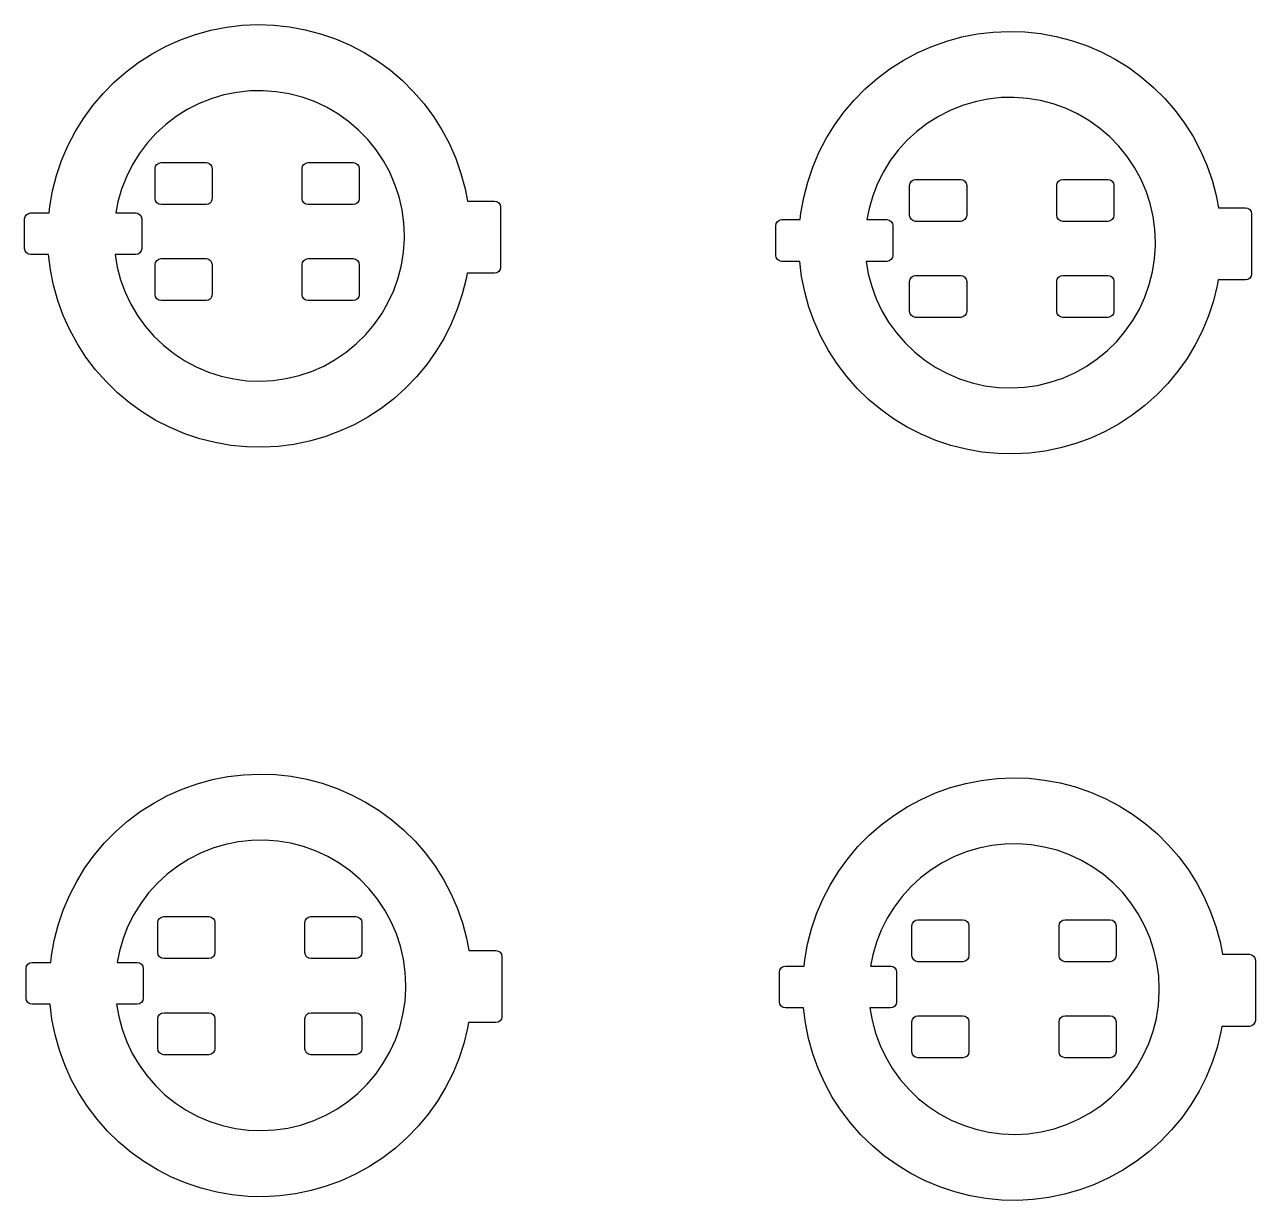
# Model space of a CAD drawing. Extents: x 10 to 584, y -410 to -10.
# Drawn here: x 326.54 to 367.54, y -215.23 to -176.06 of the extents above; entities that cross this region are included whole.
import ezdxf

# ---------------------------------------------------------------- set-up
doc = ezdxf.new("R2010")
doc.units = 0
doc.layers.add('BLACK', color=7, linetype='CONTINUOUS')

msp = doc.modelspace()

# ---------------------------------------------------------------- linework, layer by layer
at = {"layer": 'BLACK', "linetype": 'CONTINUOUS'}
for p, q in [((332.238, -176.386), (332.747, -176.246)), ((332.747, -176.246), (333.265, -176.145)), ((333.265, -176.145), (333.79, -176.083)), ((333.79, -176.083), (334.318, -176.06)), ((334.318, -176.06), (334.846, -176.077)), ((334.846, -176.077), (335.371, -176.134)), ((335.371, -176.134), (335.89, -176.229)), ((335.89, -176.229), (336.401, -176.364)), ((331.258, -176.778), (331.74, -176.563)), ((331.74, -176.563), (332.238, -176.386)), ((336.401, -176.364), (336.9, -176.536)), ((336.9, -176.536), (337.385, -176.746)), ((356.759, -176.787), (357.257, -176.61)), ((357.257, -176.61), (357.766, -176.47)), ((357.766, -176.47), (358.284, -176.369)), ((358.284, -176.369), (358.809, -176.307)), ((358.809, -176.307), (359.337, -176.284)), ((359.337, -176.284), (359.865, -176.301)), ((359.865, -176.301), (360.39, -176.358)), ((360.39, -176.358), (360.909, -176.453)), ((360.909, -176.453), (361.42, -176.588)), ((361.42, -176.588), (361.919, -176.76)), ((330.347, -177.312), (330.792, -177.028)), ((330.792, -177.028), (331.258, -176.778)), ((337.385, -176.746), (337.853, -176.991)), ((337.853, -176.991), (338.301, -177.27)), ((355.811, -177.252), (356.277, -177.002)), ((356.277, -177.002), (356.759, -176.787)), ((361.919, -176.76), (362.404, -176.97)), ((362.404, -176.97), (362.872, -177.215)), ((329.924, -177.629), (330.347, -177.312)), ((338.301, -177.27), (338.727, -177.583)), ((355.366, -177.536), (355.811, -177.252)), ((362.872, -177.215), (363.32, -177.494)), ((363.32, -177.494), (363.746, -177.807)), ((329.527, -177.976), (329.924, -177.629)), ((338.727, -177.583), (339.129, -177.926)), ((354.546, -178.2), (354.943, -177.853)), ((354.943, -177.853), (355.366, -177.536)), ((363.746, -177.807), (364.148, -178.15)), ((329.156, -178.353), (329.527, -177.976)), ((333.614, -178.317), (333.184, -178.404)), ((334.051, -178.269), (333.614, -178.317)), ((334.49, -178.262), (334.051, -178.269)), ((334.928, -178.294), (334.49, -178.262)), ((335.361, -178.366), (334.928, -178.294)), ((339.129, -177.926), (339.503, -178.299)), ((339.503, -178.299), (339.849, -178.698)), ((354.175, -178.577), (354.546, -178.2)), ((364.148, -178.15), (364.522, -178.523)), ((328.815, -178.756), (329.156, -178.353)), ((332.355, -178.692), (331.964, -178.892)), ((332.763, -178.529), (332.355, -178.692)), ((333.184, -178.404), (332.763, -178.529)), ((335.786, -178.476), (335.361, -178.366)), ((336.199, -178.625), (335.786, -178.476)), ((336.597, -178.811), (336.199, -178.625)), ((339.849, -178.698), (340.163, -179.122)), ((353.834, -178.98), (354.175, -178.577)), ((358.203, -178.628), (357.782, -178.753)), ((358.633, -178.541), (358.203, -178.628)), ((359.07, -178.493), (358.633, -178.541)), ((359.509, -178.486), (359.07, -178.493)), ((359.947, -178.518), (359.509, -178.486)), ((360.38, -178.59), (359.947, -178.518)), ((360.805, -178.7), (360.38, -178.59)), ((361.218, -178.849), (360.805, -178.7)), ((364.522, -178.523), (364.868, -178.922)), ((328.505, -179.183), (328.815, -178.756)), ((331.592, -179.125), (331.244, -179.392)), ((331.964, -178.892), (331.592, -179.125)), ((336.976, -179.032), (336.597, -178.811)), ((337.334, -179.286), (336.976, -179.032)), ((340.163, -179.122), (340.445, -179.569)), ((353.524, -179.407), (353.834, -178.98)), ((356.983, -179.116), (356.611, -179.349)), ((357.374, -178.916), (356.983, -179.116)), ((357.782, -178.753), (357.374, -178.916)), ((361.616, -179.035), (361.218, -178.849)), ((361.995, -179.256), (361.616, -179.035)), ((364.868, -178.922), (365.182, -179.346)), ((328.228, -179.633), (328.505, -179.183)), ((331.244, -179.392), (330.92, -179.689)), ((337.668, -179.572), (337.334, -179.286)), ((353.247, -179.857), (353.524, -179.407)), ((356.611, -179.349), (356.263, -179.616)), ((362.353, -179.51), (361.995, -179.256)), ((362.687, -179.796), (362.353, -179.51)), ((365.182, -179.346), (365.464, -179.793)), ((327.985, -180.102), (328.228, -179.633)), ((330.92, -179.689), (330.626, -180.015)), ((337.974, -179.886), (337.668, -179.572)), ((338.25, -180.228), (337.974, -179.886)), ((340.445, -179.569), (340.693, -180.036)), ((353.004, -180.326), (353.247, -179.857)), ((355.939, -179.913), (355.645, -180.239)), ((356.263, -179.616), (355.939, -179.913)), ((362.993, -180.11), (362.687, -179.796)), ((365.464, -179.793), (365.712, -180.26)), ((327.778, -180.588), (327.985, -180.102)), ((330.361, -180.365), (330.13, -180.739)), ((330.626, -180.015), (330.361, -180.365)), ((338.494, -180.593), (338.25, -180.228)), ((340.693, -180.036), (340.904, -180.52)), ((352.797, -180.812), (353.004, -180.326)), ((355.645, -180.239), (355.38, -180.589)), ((363.269, -180.452), (362.993, -180.11)), ((365.712, -180.26), (365.923, -180.744)), ((327.608, -181.088), (327.778, -180.588)), ((330.13, -180.739), (329.933, -181.131)), ((330.889, -180.856), (330.905, -180.78)), ((330.905, -180.78), (330.948, -180.715)), ((330.948, -180.715), (331.013, -180.671)), ((331.013, -180.671), (331.089, -180.656)), ((331.089, -180.656), (332.589, -180.656)), ((332.589, -180.656), (332.666, -180.671)), ((332.666, -180.671), (332.731, -180.715)), ((332.731, -180.715), (332.774, -180.78)), ((332.774, -180.78), (332.789, -180.856)), ((335.789, -180.856), (335.805, -180.78)), ((335.805, -180.78), (335.848, -180.715)), ((335.848, -180.715), (335.913, -180.671)), ((335.913, -180.671), (335.989, -180.656)), ((335.989, -180.656), (337.489, -180.656)), ((337.489, -180.656), (337.566, -180.671)), ((337.566, -180.671), (337.631, -180.715)), ((337.631, -180.715), (337.674, -180.78)), ((337.674, -180.78), (337.689, -180.856)), ((338.704, -180.978), (338.494, -180.593)), ((340.904, -180.52), (341.079, -181.018)), ((355.38, -180.589), (355.149, -180.963)), ((363.513, -180.817), (363.269, -180.452)), ((365.923, -180.744), (366.098, -181.242)), ((327.476, -181.6), (327.608, -181.088)), ((329.933, -181.131), (329.773, -181.54)), ((330.889, -181.856), (330.889, -180.856)), ((332.789, -180.856), (332.789, -181.856)), ((335.789, -181.856), (335.789, -180.856)), ((337.689, -180.856), (337.689, -181.856)), ((338.879, -181.381), (338.704, -180.978)), ((341.079, -181.018), (341.217, -181.528)), ((352.627, -181.312), (352.797, -180.812)), ((355.149, -180.963), (354.952, -181.355)), ((363.723, -181.202), (363.513, -180.817)), ((363.898, -181.605), (363.723, -181.202)), ((327.383, -182.12), (327.476, -181.6)), ((329.773, -181.54), (329.651, -181.962)), ((339.016, -181.798), (338.879, -181.381)), ((341.217, -181.528), (341.295, -181.94)), ((352.495, -181.824), (352.627, -181.312)), ((354.952, -181.355), (354.792, -181.764)), ((356.024, -181.415), (356.039, -181.338)), ((356.024, -182.415), (356.024, -181.415)), ((356.039, -181.338), (356.082, -181.273)), ((356.082, -181.273), (356.147, -181.23)), ((356.147, -181.23), (356.224, -181.215)), ((356.224, -181.215), (357.724, -181.215)), ((357.724, -181.215), (357.8, -181.23)), ((357.8, -181.23), (357.865, -181.273)), ((357.865, -181.273), (357.909, -181.338)), ((357.909, -181.338), (357.924, -181.415)), ((357.924, -181.415), (357.924, -182.415)), ((360.924, -181.415), (360.939, -181.338)), ((360.924, -182.415), (360.924, -181.415)), ((360.939, -181.338), (360.982, -181.273)), ((360.982, -181.273), (361.047, -181.23)), ((361.047, -181.23), (361.124, -181.215)), ((361.124, -181.215), (362.624, -181.215)), ((362.624, -181.215), (362.7, -181.23)), ((362.7, -181.23), (362.765, -181.273)), ((362.765, -181.273), (362.809, -181.338)), ((362.809, -181.338), (362.824, -181.415)), ((362.824, -181.415), (362.824, -182.415)), ((364.035, -182.022), (363.898, -181.605)), ((366.098, -181.242), (366.236, -181.752)), ((329.651, -181.962), (329.578, -182.334)), ((330.905, -181.933), (330.889, -181.856)), ((330.948, -181.998), (330.905, -181.933)), ((331.013, -182.041), (330.948, -181.998)), ((332.731, -181.998), (332.666, -182.041)), ((332.774, -181.933), (332.731, -181.998)), ((332.789, -181.856), (332.774, -181.933)), ((335.805, -181.933), (335.789, -181.856)), ((335.848, -181.998), (335.805, -181.933)), ((335.913, -182.041), (335.848, -181.998)), ((337.631, -181.998), (337.566, -182.041)), ((337.674, -181.933), (337.631, -181.998)), ((337.689, -181.856), (337.674, -181.933)), ((339.115, -182.226), (339.016, -181.798)), ((341.295, -181.94), (342.194, -181.94)), ((342.194, -181.94), (342.271, -181.955)), ((342.271, -181.955), (342.336, -181.998)), ((342.336, -181.998), (342.379, -182.063)), ((352.402, -182.344), (352.495, -181.824)), ((354.792, -181.764), (354.67, -182.186)), ((364.134, -182.45), (364.035, -182.022)), ((366.236, -181.752), (366.314, -182.164)), ((326.559, -182.458), (326.603, -182.393)), ((326.603, -182.393), (326.668, -182.35)), ((326.668, -182.35), (326.744, -182.334)), ((326.744, -182.334), (327.361, -182.334)), ((327.361, -182.334), (327.383, -182.12)), ((329.578, -182.334), (330.244, -182.334)), ((330.244, -182.334), (330.321, -182.35)), ((330.321, -182.35), (330.386, -182.393)), ((330.386, -182.393), (330.429, -182.458)), ((331.089, -182.056), (331.013, -182.041)), ((332.589, -182.056), (331.089, -182.056)), ((332.666, -182.041), (332.589, -182.056)), ((335.989, -182.056), (335.913, -182.041)), ((337.489, -182.056), (335.989, -182.056)), ((337.566, -182.041), (337.489, -182.056)), ((339.174, -182.661), (339.115, -182.226)), ((342.379, -182.063), (342.394, -182.14)), ((342.394, -182.14), (342.394, -184.14)), ((352.38, -182.558), (352.402, -182.344)), ((354.67, -182.186), (354.597, -182.558)), ((356.039, -182.491), (356.024, -182.415)), ((357.924, -182.415), (357.909, -182.491)), ((360.939, -182.491), (360.924, -182.415)), ((362.824, -182.415), (362.809, -182.491)), ((366.314, -182.164), (367.213, -182.164)), ((367.213, -182.164), (367.29, -182.179)), ((367.29, -182.179), (367.355, -182.222)), ((367.355, -182.222), (367.398, -182.287)), ((367.398, -182.287), (367.413, -182.364)), ((367.413, -182.364), (367.413, -184.364)), ((326.544, -182.534), (326.559, -182.458)), ((326.544, -183.524), (326.544, -182.534)), ((330.429, -182.458), (330.444, -182.534)), ((330.444, -182.534), (330.444, -183.524)), ((339.194, -183.1), (339.174, -182.661)), ((351.563, -182.758), (351.578, -182.682)), ((351.563, -183.748), (351.563, -182.758)), ((351.578, -182.682), (351.622, -182.617)), ((351.622, -182.617), (351.687, -182.574)), ((351.687, -182.574), (351.763, -182.558)), ((351.763, -182.558), (352.38, -182.558)), ((354.597, -182.558), (355.263, -182.558)), ((355.263, -182.558), (355.34, -182.574)), ((355.34, -182.574), (355.405, -182.617)), ((355.405, -182.617), (355.448, -182.682)), ((355.448, -182.682), (355.463, -182.758)), ((355.463, -182.758), (355.463, -183.748)), ((356.082, -182.556), (356.039, -182.491)), ((356.147, -182.6), (356.082, -182.556)), ((356.224, -182.615), (356.147, -182.6)), ((357.724, -182.615), (356.224, -182.615)), ((357.8, -182.6), (357.724, -182.615)), ((357.865, -182.556), (357.8, -182.6)), ((357.909, -182.491), (357.865, -182.556)), ((360.982, -182.556), (360.939, -182.491)), ((361.047, -182.6), (360.982, -182.556)), ((361.124, -182.615), (361.047, -182.6)), ((362.624, -182.615), (361.124, -182.615)), ((362.7, -182.6), (362.624, -182.615)), ((362.765, -182.556), (362.7, -182.6)), ((362.809, -182.491), (362.765, -182.556)), ((364.193, -182.885), (364.134, -182.45)), ((339.164, -183.639), (339.193, -183.201)), ((339.193, -183.201), (339.194, -183.1)), ((364.213, -183.324), (364.193, -182.885)), ((326.559, -183.6), (326.544, -183.524)), ((326.603, -183.665), (326.559, -183.6)), ((330.429, -183.6), (330.386, -183.665)), ((330.444, -183.524), (330.429, -183.6)), ((339.095, -184.073), (339.164, -183.639)), ((364.183, -183.863), (364.212, -183.425)), ((364.212, -183.425), (364.213, -183.324)), ((326.668, -183.709), (326.603, -183.665)), ((326.744, -183.724), (326.668, -183.709)), ((327.343, -183.724), (326.744, -183.724)), ((327.405, -184.225), (327.343, -183.724)), ((330.244, -183.724), (329.556, -183.724)), ((329.556, -183.724), (329.628, -184.139)), ((330.321, -183.709), (330.244, -183.724)), ((330.386, -183.665), (330.321, -183.709)), ((330.889, -184.056), (330.905, -183.98)), ((330.889, -185.056), (330.889, -184.056)), ((330.905, -183.98), (330.948, -183.915)), ((330.948, -183.915), (331.013, -183.871)), ((331.013, -183.871), (331.089, -183.856)), ((331.089, -183.856), (332.589, -183.856)), ((332.589, -183.856), (332.666, -183.871)), ((332.666, -183.871), (332.731, -183.915)), ((332.731, -183.915), (332.774, -183.98)), ((332.774, -183.98), (332.789, -184.056)), ((332.789, -184.056), (332.789, -185.056)), ((335.789, -184.056), (335.805, -183.98)), ((335.789, -185.056), (335.789, -184.056)), ((335.805, -183.98), (335.848, -183.915)), ((335.848, -183.915), (335.913, -183.871)), ((335.913, -183.871), (335.989, -183.856)), ((335.989, -183.856), (337.489, -183.856)), ((337.489, -183.856), (337.566, -183.871)), ((337.566, -183.871), (337.631, -183.915)), ((337.631, -183.915), (337.674, -183.98)), ((337.674, -183.98), (337.689, -184.056)), ((337.689, -184.056), (337.689, -185.056)), ((351.578, -183.824), (351.563, -183.748)), ((351.622, -183.889), (351.578, -183.824)), ((351.687, -183.933), (351.622, -183.889)), ((351.763, -183.948), (351.687, -183.933)), ((352.362, -183.948), (351.763, -183.948)), ((352.424, -184.449), (352.362, -183.948)), ((355.263, -183.948), (354.575, -183.948)), ((354.575, -183.948), (354.647, -184.363)), ((355.34, -183.933), (355.263, -183.948)), ((355.405, -183.889), (355.34, -183.933)), ((355.448, -183.824), (355.405, -183.889)), ((355.463, -183.748), (355.448, -183.824)), ((364.114, -184.297), (364.183, -183.863)), ((327.509, -184.743), (327.405, -184.225)), ((329.628, -184.139), (329.741, -184.563)), ((338.988, -184.498), (339.095, -184.073)), ((341.28, -184.34), (341.248, -184.527)), ((342.194, -184.34), (341.28, -184.34)), ((342.271, -184.324), (342.194, -184.34)), ((342.336, -184.281), (342.271, -184.324)), ((342.379, -184.216), (342.336, -184.281)), ((342.394, -184.14), (342.379, -184.216)), ((352.528, -184.967), (352.424, -184.449)), ((354.647, -184.363), (354.76, -184.787)), ((356.039, -184.538), (356.082, -184.473)), ((356.082, -184.473), (356.147, -184.43)), ((356.147, -184.43), (356.224, -184.415)), ((356.224, -184.415), (357.724, -184.415)), ((357.724, -184.415), (357.8, -184.43)), ((357.8, -184.43), (357.865, -184.473)), ((357.865, -184.473), (357.909, -184.538)), ((360.939, -184.538), (360.982, -184.473)), ((360.982, -184.473), (361.047, -184.43)), ((361.047, -184.43), (361.124, -184.415)), ((361.124, -184.415), (362.624, -184.415)), ((362.624, -184.415), (362.7, -184.43)), ((362.7, -184.43), (362.765, -184.473)), ((362.765, -184.473), (362.809, -184.538)), ((364.007, -184.722), (364.114, -184.297)), ((367.398, -184.44), (367.355, -184.505)), ((367.413, -184.364), (367.398, -184.44)), ((327.652, -185.252), (327.509, -184.743)), ((329.741, -184.563), (329.893, -184.975)), ((338.842, -184.913), (338.988, -184.498)), ((341.248, -184.527), (341.122, -185.04)), ((354.76, -184.787), (354.912, -185.199)), ((356.024, -184.615), (356.039, -184.538)), ((356.024, -185.615), (356.024, -184.615)), ((357.909, -184.538), (357.924, -184.615)), ((357.924, -184.615), (357.924, -185.615)), ((360.924, -184.615), (360.939, -184.538)), ((360.924, -185.615), (360.924, -184.615)), ((362.809, -184.538), (362.824, -184.615)), ((362.824, -184.615), (362.824, -185.615)), ((363.861, -185.137), (364.007, -184.722)), ((366.267, -184.751), (366.141, -185.264)), ((366.299, -184.564), (366.267, -184.751)), ((367.213, -184.564), (366.299, -184.564)), ((367.29, -184.548), (367.213, -184.564)), ((367.355, -184.505), (367.29, -184.548)), ((327.832, -185.748), (327.652, -185.252)), ((329.893, -184.975), (330.081, -185.372)), ((330.905, -185.133), (330.889, -185.056)), ((330.948, -185.198), (330.905, -185.133)), ((331.013, -185.241), (330.948, -185.198)), ((331.089, -185.256), (331.013, -185.241)), ((332.589, -185.256), (331.089, -185.256)), ((332.666, -185.241), (332.589, -185.256)), ((332.731, -185.198), (332.666, -185.241)), ((332.774, -185.133), (332.731, -185.198)), ((332.789, -185.056), (332.774, -185.133)), ((335.805, -185.133), (335.789, -185.056)), ((335.848, -185.198), (335.805, -185.133)), ((335.913, -185.241), (335.848, -185.198)), ((335.989, -185.256), (335.913, -185.241)), ((337.489, -185.256), (335.989, -185.256)), ((337.566, -185.241), (337.489, -185.256)), ((337.631, -185.198), (337.566, -185.241)), ((337.674, -185.133), (337.631, -185.198)), ((337.689, -185.056), (337.674, -185.133)), ((338.659, -185.312), (338.842, -184.913)), ((341.122, -185.04), (340.957, -185.542)), ((352.671, -185.476), (352.528, -184.967)), ((354.912, -185.199), (355.1, -185.596)), ((363.678, -185.536), (363.861, -185.137)), ((366.141, -185.264), (365.976, -185.766)), ((330.081, -185.372), (330.305, -185.75)), ((338.189, -186.053), (338.441, -185.693)), ((338.441, -185.693), (338.659, -185.312)), ((340.957, -185.542), (340.755, -186.03)), ((352.851, -185.972), (352.671, -185.476)), ((355.1, -185.596), (355.324, -185.974)), ((356.039, -185.691), (356.024, -185.615)), ((356.082, -185.756), (356.039, -185.691)), ((357.909, -185.691), (357.865, -185.756)), ((357.924, -185.615), (357.909, -185.691)), ((360.939, -185.691), (360.924, -185.615)), ((360.982, -185.756), (360.939, -185.691)), ((362.809, -185.691), (362.765, -185.756)), ((362.824, -185.615), (362.809, -185.691)), ((363.46, -185.917), (363.678, -185.536)), ((328.049, -186.23), (327.832, -185.748)), ((330.305, -185.75), (330.562, -186.106)), ((330.562, -186.106), (330.85, -186.437)), ((337.906, -186.388), (338.189, -186.053)), ((340.755, -186.03), (340.518, -186.502)), ((353.068, -186.454), (352.851, -185.972)), ((355.324, -185.974), (355.581, -186.33)), ((356.147, -185.8), (356.082, -185.756)), ((356.224, -185.815), (356.147, -185.8)), ((357.724, -185.815), (356.224, -185.815)), ((357.8, -185.8), (357.724, -185.815)), ((357.865, -185.756), (357.8, -185.8)), ((361.047, -185.8), (360.982, -185.756)), ((361.124, -185.815), (361.047, -185.8)), ((362.624, -185.815), (361.124, -185.815)), ((362.7, -185.8), (362.624, -185.815)), ((362.765, -185.756), (362.7, -185.8)), ((363.208, -186.277), (363.46, -185.917)), ((365.976, -185.766), (365.774, -186.254)), ((328.301, -186.694), (328.049, -186.23)), ((330.85, -186.437), (331.167, -186.741)), ((337.593, -186.696), (337.906, -186.388)), ((340.518, -186.502), (340.245, -186.954)), ((353.32, -186.918), (353.068, -186.454)), ((355.581, -186.33), (355.869, -186.661)), ((362.925, -186.612), (363.208, -186.277)), ((365.774, -186.254), (365.537, -186.726)), ((328.588, -187.137), (328.301, -186.694)), ((331.167, -186.741), (331.51, -187.015)), ((337.254, -186.975), (337.593, -186.696)), ((353.607, -187.361), (353.32, -186.918)), ((355.869, -186.661), (356.186, -186.965)), ((362.273, -187.199), (362.612, -186.92)), ((362.612, -186.92), (362.925, -186.612)), ((365.537, -186.726), (365.264, -187.178)), ((328.907, -187.558), (328.588, -187.137)), ((331.51, -187.015), (331.876, -187.257)), ((331.876, -187.257), (332.263, -187.464)), ((336.506, -187.435), (336.89, -187.222)), ((336.89, -187.222), (337.254, -186.975)), ((340.245, -186.954), (339.94, -187.385)), ((356.186, -186.965), (356.529, -187.239)), ((356.529, -187.239), (356.895, -187.481)), ((361.909, -187.446), (362.273, -187.199)), ((365.264, -187.178), (364.959, -187.609)), ((329.257, -187.954), (328.907, -187.558)), ((332.263, -187.464), (332.668, -187.636)), ((332.668, -187.636), (333.086, -187.77)), ((335.261, -187.854), (335.689, -187.752)), ((335.689, -187.752), (336.105, -187.612)), ((336.105, -187.612), (336.506, -187.435)), ((339.94, -187.385), (339.602, -187.792)), ((353.926, -187.782), (353.607, -187.361)), ((356.895, -187.481), (357.282, -187.688)), ((357.282, -187.688), (357.687, -187.86)), ((361.124, -187.836), (361.525, -187.659)), ((361.525, -187.659), (361.909, -187.446)), ((364.959, -187.609), (364.621, -188.016)), ((329.635, -188.323), (329.257, -187.954)), ((333.086, -187.77), (333.514, -187.866)), ((333.514, -187.866), (333.95, -187.922)), ((333.95, -187.922), (334.388, -187.939)), ((334.388, -187.939), (334.827, -187.916)), ((334.827, -187.916), (335.261, -187.854)), ((339.602, -187.792), (339.236, -188.172)), ((354.276, -188.178), (353.926, -187.782)), ((357.687, -187.86), (358.105, -187.994)), ((358.105, -187.994), (358.533, -188.09)), ((358.533, -188.09), (358.969, -188.146)), ((358.969, -188.146), (359.407, -188.163)), ((359.407, -188.163), (359.846, -188.14)), ((359.846, -188.14), (360.28, -188.078)), ((360.28, -188.078), (360.708, -187.976)), ((360.708, -187.976), (361.124, -187.836)), ((364.621, -188.016), (364.255, -188.396)), ((330.04, -188.662), (329.635, -188.323)), ((338.842, -188.524), (338.422, -188.845)), ((339.236, -188.172), (338.842, -188.524)), ((354.654, -188.547), (354.276, -188.178)), ((355.059, -188.886), (354.654, -188.547)), ((364.255, -188.396), (363.861, -188.748)), ((330.469, -188.97), (330.04, -188.662)), ((330.92, -189.245), (330.469, -188.97)), ((338.422, -188.845), (337.98, -189.134)), ((355.488, -189.194), (355.059, -188.886)), ((363.861, -188.748), (363.441, -189.069)), ((331.391, -189.485), (330.92, -189.245)), ((337.518, -189.389), (337.037, -189.608)), ((337.98, -189.134), (337.518, -189.389)), ((355.939, -189.469), (355.488, -189.194)), ((362.999, -189.358), (362.537, -189.613)), ((363.441, -189.069), (362.999, -189.358)), ((331.878, -189.689), (331.391, -189.485)), ((332.379, -189.856), (331.878, -189.689)), ((336.542, -189.791), (336.034, -189.936)), ((337.037, -189.608), (336.542, -189.791)), ((356.41, -189.709), (355.939, -189.469)), ((356.897, -189.913), (356.41, -189.709)), ((362.537, -189.613), (362.056, -189.832)), ((332.891, -189.985), (332.379, -189.856)), ((333.411, -190.076), (332.891, -189.985)), ((333.937, -190.127), (333.411, -190.076)), ((334.465, -190.138), (333.937, -190.127)), ((334.993, -190.11), (334.465, -190.138)), ((335.516, -190.043), (334.993, -190.11)), ((336.034, -189.936), (335.516, -190.043)), ((357.398, -190.08), (356.897, -189.913)), ((357.91, -190.209), (357.398, -190.08)), ((358.43, -190.3), (357.91, -190.209)), ((361.053, -190.16), (360.535, -190.267)), ((361.561, -190.015), (361.053, -190.16)), ((362.056, -189.832), (361.561, -190.015)), ((358.956, -190.351), (358.43, -190.3)), ((359.484, -190.362), (358.956, -190.351)), ((360.012, -190.334), (359.484, -190.362)), ((360.535, -190.267), (360.012, -190.334)), ((332.288, -201.354), (332.798, -201.214)), ((332.798, -201.214), (333.316, -201.113)), ((333.316, -201.113), (333.841, -201.051)), ((333.841, -201.051), (334.368, -201.028)), ((334.368, -201.028), (334.896, -201.045)), ((334.896, -201.045), (335.422, -201.102)), ((335.422, -201.102), (335.941, -201.198)), ((335.941, -201.198), (336.452, -201.332)), ((357.893, -201.338), (358.411, -201.237)), ((358.411, -201.237), (358.936, -201.175)), ((358.936, -201.175), (359.464, -201.152)), ((359.464, -201.152), (359.992, -201.169)), ((359.992, -201.169), (360.517, -201.226)), ((360.517, -201.226), (361.036, -201.321)), ((331.308, -201.746), (331.791, -201.532)), ((331.791, -201.532), (332.288, -201.354)), ((336.452, -201.332), (336.951, -201.505)), ((336.951, -201.505), (337.436, -201.714)), ((356.404, -201.87), (356.886, -201.655)), ((356.886, -201.655), (357.384, -201.478)), ((357.384, -201.478), (357.893, -201.338)), ((361.036, -201.321), (361.547, -201.456)), ((361.547, -201.456), (362.046, -201.628)), ((362.046, -201.628), (362.531, -201.838)), ((330.398, -202.28), (330.843, -201.996)), ((330.843, -201.996), (331.308, -201.746)), ((337.436, -201.714), (337.904, -201.959)), ((337.904, -201.959), (338.352, -202.239)), ((355.938, -202.12), (356.404, -201.87)), ((362.531, -201.838), (362.999, -202.083)), ((362.999, -202.083), (363.447, -202.362)), ((329.975, -202.597), (330.398, -202.28)), ((338.352, -202.239), (338.778, -202.551)), ((355.07, -202.721), (355.493, -202.404)), ((355.493, -202.404), (355.938, -202.12)), ((363.447, -202.362), (363.873, -202.675)), ((329.577, -202.945), (329.975, -202.597)), ((338.778, -202.551), (339.179, -202.894)), ((339.179, -202.894), (339.554, -203.267)), ((354.673, -203.068), (355.07, -202.721)), ((363.873, -202.675), (364.275, -203.018)), ((328.866, -203.724), (329.207, -203.321)), ((329.207, -203.321), (329.577, -202.945)), ((333.665, -203.285), (333.235, -203.372)), ((334.101, -203.238), (333.665, -203.285)), ((334.54, -203.23), (334.101, -203.238)), ((334.978, -203.262), (334.54, -203.23)), ((335.412, -203.334), (334.978, -203.262)), ((335.836, -203.445), (335.412, -203.334)), ((339.554, -203.267), (339.899, -203.666)), ((354.302, -203.445), (354.673, -203.068)), ((364.275, -203.018), (364.649, -203.391)), ((328.555, -204.152), (328.866, -203.724)), ((332.406, -203.66), (332.015, -203.86)), ((332.814, -203.497), (332.406, -203.66)), ((333.235, -203.372), (332.814, -203.497)), ((336.25, -203.593), (335.836, -203.445)), ((336.648, -203.779), (336.25, -203.593)), ((339.899, -203.666), (340.214, -204.091)), ((353.961, -203.848), (354.302, -203.445)), ((357.909, -203.621), (357.501, -203.784)), ((358.33, -203.496), (357.909, -203.621)), ((358.76, -203.409), (358.33, -203.496)), ((359.197, -203.361), (358.76, -203.409)), ((359.636, -203.354), (359.197, -203.361)), ((360.074, -203.386), (359.636, -203.354)), ((360.507, -203.458), (360.074, -203.386)), ((360.932, -203.568), (360.507, -203.458)), ((361.345, -203.717), (360.932, -203.568)), ((361.743, -203.903), (361.345, -203.717)), ((364.649, -203.391), (364.995, -203.79)), ((328.278, -204.601), (328.555, -204.152)), ((331.643, -204.094), (331.294, -204.36)), ((332.015, -203.86), (331.643, -204.094)), ((337.027, -204), (336.648, -203.779)), ((337.385, -204.254), (337.027, -204)), ((340.214, -204.091), (340.496, -204.537)), ((353.651, -204.275), (353.961, -203.848)), ((357.11, -203.984), (356.738, -204.217)), ((357.501, -203.784), (357.11, -203.984)), ((362.122, -204.124), (361.743, -203.903)), ((362.48, -204.378), (362.122, -204.124)), ((364.995, -203.79), (365.309, -204.214)), ((331.294, -204.36), (330.971, -204.658)), ((337.718, -204.54), (337.385, -204.254)), ((338.024, -204.855), (337.718, -204.54)), ((340.496, -204.537), (340.743, -205.004)), ((353.374, -204.725), (353.651, -204.275)), ((356.39, -204.484), (356.066, -204.781)), ((356.738, -204.217), (356.39, -204.484)), ((362.814, -204.664), (362.48, -204.378)), ((365.309, -204.214), (365.591, -204.661)), ((328.036, -205.07), (328.278, -204.601)), ((330.971, -204.658), (330.676, -204.983)), ((338.301, -205.196), (338.024, -204.855)), ((353.131, -205.194), (353.374, -204.725)), ((356.066, -204.781), (355.772, -205.107)), ((363.12, -204.978), (362.814, -204.664)), ((363.396, -205.32), (363.12, -204.978)), ((365.591, -204.661), (365.839, -205.128)), ((327.829, -205.556), (328.036, -205.07)), ((330.412, -205.334), (330.181, -205.707)), ((330.676, -204.983), (330.412, -205.334)), ((338.545, -205.561), (338.301, -205.196)), ((340.743, -205.004), (340.955, -205.488)), ((352.924, -205.68), (353.131, -205.194)), ((355.772, -205.107), (355.507, -205.457)), ((363.64, -205.685), (363.396, -205.32)), ((365.839, -205.128), (366.05, -205.612)), ((327.659, -206.057), (327.829, -205.556)), ((330.181, -205.707), (329.984, -206.099)), ((331.038, -205.835), (331.103, -205.792)), ((331.103, -205.792), (331.179, -205.777)), ((331.179, -205.777), (332.679, -205.777)), ((332.679, -205.777), (332.756, -205.792)), ((332.756, -205.792), (332.821, -205.835)), ((335.938, -205.835), (336.003, -205.792)), ((336.003, -205.792), (336.079, -205.777)), ((336.079, -205.777), (337.579, -205.777)), ((337.579, -205.777), (337.656, -205.792)), ((337.656, -205.792), (337.721, -205.835)), ((338.755, -205.946), (338.545, -205.561)), ((340.955, -205.488), (341.13, -205.986)), ((352.754, -206.18), (352.924, -205.68)), ((355.507, -205.457), (355.276, -205.831)), ((363.85, -206.07), (363.64, -205.685)), ((366.05, -205.612), (366.225, -206.11)), ((327.527, -206.568), (327.659, -206.057)), ((329.984, -206.099), (329.824, -206.508)), ((330.979, -205.977), (330.995, -205.9)), ((330.979, -206.977), (330.979, -205.977)), ((330.995, -205.9), (331.038, -205.835)), ((332.821, -205.835), (332.864, -205.9)), ((332.864, -205.9), (332.879, -205.977)), ((332.879, -205.977), (332.879, -206.977)), ((335.879, -205.977), (335.895, -205.9)), ((335.879, -206.977), (335.879, -205.977)), ((335.895, -205.9), (335.938, -205.835)), ((337.721, -205.835), (337.764, -205.9)), ((337.764, -205.9), (337.779, -205.977)), ((337.779, -205.977), (337.779, -206.977)), ((338.93, -206.349), (338.755, -205.946)), ((341.13, -205.986), (341.267, -206.496)), ((352.622, -206.692), (352.754, -206.18)), ((355.276, -205.831), (355.079, -206.223)), ((356.1, -206.079), (356.115, -206.002)), ((356.1, -207.079), (356.1, -206.079)), ((356.115, -206.002), (356.159, -205.937)), ((356.159, -205.937), (356.223, -205.894)), ((356.223, -205.894), (356.3, -205.879)), ((356.3, -205.879), (357.8, -205.879)), ((357.8, -205.879), (357.877, -205.894)), ((357.877, -205.894), (357.941, -205.937)), ((357.941, -205.937), (357.985, -206.002)), ((357.985, -206.002), (358, -206.079)), ((358, -206.079), (358, -207.079)), ((361, -206.079), (361.015, -206.002)), ((361, -207.079), (361, -206.079)), ((361.015, -206.002), (361.059, -205.937)), ((361.059, -205.937), (361.123, -205.894)), ((361.123, -205.894), (361.2, -205.879)), ((361.2, -205.879), (362.7, -205.879)), ((362.7, -205.879), (362.777, -205.894)), ((362.777, -205.894), (362.841, -205.937)), ((362.841, -205.937), (362.885, -206.002)), ((362.885, -206.002), (362.9, -206.079)), ((362.9, -206.079), (362.9, -207.079)), ((364.025, -206.473), (363.85, -206.07)), ((366.225, -206.11), (366.363, -206.62)), ((327.434, -207.088), (327.527, -206.568)), ((329.824, -206.508), (329.701, -206.93)), ((339.067, -206.766), (338.93, -206.349)), ((341.267, -206.496), (341.346, -206.908)), ((355.079, -206.223), (354.919, -206.632)), ((364.162, -206.89), (364.025, -206.473)), ((329.701, -206.93), (329.629, -207.303)), ((330.995, -207.053), (330.979, -206.977)), ((332.879, -206.977), (332.864, -207.053)), ((335.895, -207.053), (335.879, -206.977)), ((337.779, -206.977), (337.764, -207.053)), ((339.166, -207.194), (339.067, -206.766)), ((341.346, -206.908), (342.245, -206.908)), ((342.245, -206.908), (342.322, -206.923)), ((342.322, -206.923), (342.386, -206.966)), ((342.386, -206.966), (342.43, -207.031)), ((352.529, -207.212), (352.622, -206.692)), ((354.919, -206.632), (354.797, -207.054)), ((364.261, -207.318), (364.162, -206.89)), ((366.363, -206.62), (366.441, -207.032)), ((326.595, -207.503), (326.61, -207.426)), ((326.61, -207.426), (326.654, -207.361)), ((326.654, -207.361), (326.719, -207.318)), ((326.719, -207.318), (326.795, -207.303)), ((326.795, -207.303), (327.412, -207.303)), ((327.412, -207.303), (327.434, -207.088)), ((329.629, -207.303), (330.295, -207.303)), ((330.295, -207.303), (330.372, -207.318)), ((330.372, -207.318), (330.436, -207.361)), ((330.436, -207.361), (330.48, -207.426)), ((330.48, -207.426), (330.495, -207.503)), ((331.038, -207.118), (330.995, -207.053)), ((331.103, -207.161), (331.038, -207.118)), ((331.179, -207.177), (331.103, -207.161)), ((332.679, -207.177), (331.179, -207.177)), ((332.756, -207.161), (332.679, -207.177)), ((332.821, -207.118), (332.756, -207.161)), ((332.864, -207.053), (332.821, -207.118)), ((335.938, -207.118), (335.895, -207.053)), ((336.003, -207.161), (335.938, -207.118)), ((336.079, -207.177), (336.003, -207.161)), ((337.579, -207.177), (336.079, -207.177)), ((337.656, -207.161), (337.579, -207.177)), ((337.721, -207.118), (337.656, -207.161)), ((337.764, -207.053), (337.721, -207.118)), ((339.225, -207.629), (339.166, -207.194)), ((342.43, -207.031), (342.445, -207.108)), ((342.445, -207.108), (342.445, -209.108)), ((351.814, -207.442), (351.89, -207.426)), ((351.89, -207.426), (352.507, -207.426)), ((352.507, -207.426), (352.529, -207.212)), ((354.797, -207.054), (354.724, -207.426)), ((354.724, -207.426), (355.39, -207.426)), ((355.39, -207.426), (355.467, -207.442)), ((356.115, -207.155), (356.1, -207.079)), ((356.159, -207.22), (356.115, -207.155)), ((356.223, -207.263), (356.159, -207.22)), ((356.3, -207.279), (356.223, -207.263)), ((357.8, -207.279), (356.3, -207.279)), ((357.877, -207.263), (357.8, -207.279)), ((357.941, -207.22), (357.877, -207.263)), ((357.985, -207.155), (357.941, -207.22)), ((358, -207.079), (357.985, -207.155)), ((361.015, -207.155), (361, -207.079)), ((361.059, -207.22), (361.015, -207.155)), ((361.123, -207.263), (361.059, -207.22)), ((361.2, -207.279), (361.123, -207.263)), ((362.7, -207.279), (361.2, -207.279)), ((362.777, -207.263), (362.7, -207.279)), ((362.841, -207.22), (362.777, -207.263)), ((362.885, -207.155), (362.841, -207.22)), ((362.9, -207.079), (362.885, -207.155)), ((364.32, -207.753), (364.261, -207.318)), ((366.441, -207.032), (367.34, -207.032)), ((367.34, -207.032), (367.417, -207.047)), ((367.417, -207.047), (367.482, -207.09)), ((367.482, -207.09), (367.525, -207.155)), ((367.525, -207.155), (367.54, -207.232)), ((367.54, -207.232), (367.54, -209.232)), ((326.595, -208.492), (326.595, -207.503)), ((330.495, -207.503), (330.495, -208.492)), ((339.245, -208.068), (339.225, -207.629)), ((351.69, -207.626), (351.705, -207.55)), ((351.69, -208.616), (351.69, -207.626)), ((351.705, -207.55), (351.749, -207.485)), ((351.749, -207.485), (351.814, -207.442)), ((355.467, -207.442), (355.532, -207.485)), ((355.532, -207.485), (355.575, -207.55)), ((355.575, -207.55), (355.59, -207.626)), ((355.59, -207.626), (355.59, -208.616)), ((364.34, -208.192), (364.32, -207.753)), ((339.215, -208.607), (339.244, -208.169)), ((339.244, -208.169), (339.245, -208.068)), ((364.339, -208.293), (364.34, -208.192)), ((326.61, -208.569), (326.595, -208.492)), ((326.654, -208.634), (326.61, -208.569)), ((326.719, -208.677), (326.654, -208.634)), ((330.436, -208.634), (330.372, -208.677)), ((330.48, -208.569), (330.436, -208.634)), ((330.495, -208.492), (330.48, -208.569)), ((339.146, -209.041), (339.215, -208.607)), ((351.705, -208.692), (351.69, -208.616)), ((355.59, -208.616), (355.575, -208.692)), ((364.31, -208.731), (364.339, -208.293)), ((326.795, -208.692), (326.719, -208.677)), ((327.394, -208.692), (326.795, -208.692)), ((327.456, -209.193), (327.394, -208.692)), ((330.295, -208.692), (329.607, -208.692)), ((329.607, -208.692), (329.679, -209.107)), ((330.372, -208.677), (330.295, -208.692)), ((330.995, -209.1), (331.038, -209.035)), ((331.038, -209.035), (331.103, -208.992)), ((331.103, -208.992), (331.179, -208.977)), ((331.179, -208.977), (332.679, -208.977)), ((332.679, -208.977), (332.756, -208.992)), ((332.756, -208.992), (332.821, -209.035)), ((332.821, -209.035), (332.864, -209.1)), ((335.895, -209.1), (335.938, -209.035)), ((335.938, -209.035), (336.003, -208.992)), ((336.003, -208.992), (336.079, -208.977)), ((336.079, -208.977), (337.579, -208.977)), ((337.579, -208.977), (337.656, -208.992)), ((337.656, -208.992), (337.721, -209.035)), ((337.721, -209.035), (337.764, -209.1)), ((339.038, -209.467), (339.146, -209.041)), ((351.749, -208.757), (351.705, -208.692)), ((351.814, -208.801), (351.749, -208.757)), ((351.89, -208.816), (351.814, -208.801)), ((352.489, -208.816), (351.89, -208.816)), ((352.551, -209.317), (352.489, -208.816)), ((355.39, -208.816), (354.702, -208.816)), ((354.702, -208.816), (354.774, -209.231)), ((355.467, -208.801), (355.39, -208.816)), ((355.532, -208.757), (355.467, -208.801)), ((355.575, -208.692), (355.532, -208.757)), ((356.223, -209.094), (356.3, -209.079)), ((356.3, -209.079), (357.8, -209.079)), ((357.8, -209.079), (357.877, -209.094)), ((361.123, -209.094), (361.2, -209.079)), ((361.2, -209.079), (362.7, -209.079)), ((362.7, -209.079), (362.777, -209.094)), ((364.241, -209.165), (364.31, -208.731)), ((327.56, -209.711), (327.456, -209.193)), ((329.679, -209.107), (329.792, -209.531)), ((330.979, -209.177), (330.995, -209.1)), ((330.979, -210.177), (330.979, -209.177)), ((332.864, -209.1), (332.879, -209.177)), ((332.879, -209.177), (332.879, -210.177)), ((335.879, -209.177), (335.895, -209.1)), ((335.879, -210.177), (335.879, -209.177)), ((337.764, -209.1), (337.779, -209.177)), ((337.779, -209.177), (337.779, -210.177)), ((338.893, -209.881), (339.038, -209.467)), ((341.33, -209.308), (341.299, -209.495)), ((342.245, -209.308), (341.33, -209.308)), ((342.322, -209.293), (342.245, -209.308)), ((342.386, -209.249), (342.322, -209.293)), ((342.43, -209.184), (342.386, -209.249)), ((342.445, -209.108), (342.43, -209.184)), ((352.655, -209.835), (352.551, -209.317)), ((354.774, -209.231), (354.887, -209.655)), ((356.1, -209.279), (356.115, -209.202)), ((356.1, -210.279), (356.1, -209.279)), ((356.115, -209.202), (356.159, -209.137)), ((356.159, -209.137), (356.223, -209.094)), ((357.877, -209.094), (357.941, -209.137)), ((357.941, -209.137), (357.985, -209.202)), ((357.985, -209.202), (358, -209.279)), ((358, -209.279), (358, -210.279)), ((361, -209.279), (361.015, -209.202)), ((361, -210.279), (361, -209.279)), ((361.015, -209.202), (361.059, -209.137)), ((361.059, -209.137), (361.123, -209.094)), ((362.777, -209.094), (362.841, -209.137)), ((362.841, -209.137), (362.885, -209.202)), ((362.885, -209.202), (362.9, -209.279)), ((362.9, -209.279), (362.9, -210.279)), ((364.134, -209.59), (364.241, -209.165)), ((366.426, -209.432), (366.394, -209.619)), ((367.34, -209.432), (366.426, -209.432)), ((367.417, -209.416), (367.34, -209.432)), ((367.482, -209.373), (367.417, -209.416)), ((367.525, -209.308), (367.482, -209.373)), ((367.54, -209.232), (367.525, -209.308)), ((327.703, -210.22), (327.56, -209.711)), ((329.792, -209.531), (329.944, -209.943)), ((338.71, -210.28), (338.893, -209.881)), ((341.299, -209.495), (341.172, -210.008)), ((352.798, -210.344), (352.655, -209.835)), ((354.887, -209.655), (355.039, -210.067)), ((363.988, -210.005), (364.134, -209.59)), ((366.394, -209.619), (366.268, -210.132)), ((327.883, -210.716), (327.703, -210.22)), ((329.944, -209.943), (330.132, -210.34)), ((330.995, -210.253), (330.979, -210.177)), ((331.038, -210.318), (330.995, -210.253)), ((332.864, -210.253), (332.821, -210.318)), ((332.879, -210.177), (332.864, -210.253)), ((335.895, -210.253), (335.879, -210.177)), ((335.938, -210.318), (335.895, -210.253)), ((337.764, -210.253), (337.721, -210.318)), ((337.779, -210.177), (337.764, -210.253)), ((338.492, -210.661), (338.71, -210.28)), ((341.172, -210.008), (341.008, -210.51)), ((355.039, -210.067), (355.227, -210.464)), ((356.115, -210.355), (356.1, -210.279)), ((358, -210.279), (357.985, -210.355)), ((361.015, -210.355), (361, -210.279)), ((362.9, -210.279), (362.885, -210.355)), ((363.805, -210.404), (363.988, -210.005)), ((366.268, -210.132), (366.103, -210.634)), ((328.1, -211.198), (327.883, -210.716)), ((330.132, -210.34), (330.356, -210.718)), ((330.356, -210.718), (330.613, -211.074)), ((331.103, -210.361), (331.038, -210.318)), ((331.179, -210.377), (331.103, -210.361)), ((332.679, -210.377), (331.179, -210.377)), ((332.756, -210.361), (332.679, -210.377)), ((332.821, -210.318), (332.756, -210.361)), ((336.003, -210.361), (335.938, -210.318)), ((336.079, -210.377), (336.003, -210.361)), ((337.579, -210.377), (336.079, -210.377)), ((337.656, -210.361), (337.579, -210.377)), ((337.721, -210.318), (337.656, -210.361)), ((338.24, -211.021), (338.492, -210.661)), ((341.008, -210.51), (340.806, -210.998)), ((352.978, -210.84), (352.798, -210.344)), ((355.227, -210.464), (355.451, -210.842)), ((356.159, -210.42), (356.115, -210.355)), ((356.223, -210.463), (356.159, -210.42)), ((356.3, -210.479), (356.223, -210.463)), ((357.8, -210.479), (356.3, -210.479)), ((357.877, -210.463), (357.8, -210.479)), ((357.941, -210.42), (357.877, -210.463)), ((357.985, -210.355), (357.941, -210.42)), ((361.059, -210.42), (361.015, -210.355)), ((361.123, -210.463), (361.059, -210.42)), ((361.2, -210.479), (361.123, -210.463)), ((362.7, -210.479), (361.2, -210.479)), ((362.777, -210.463), (362.7, -210.479)), ((362.841, -210.42), (362.777, -210.463)), ((362.885, -210.355), (362.841, -210.42)), ((363.587, -210.785), (363.805, -210.404)), ((366.103, -210.634), (365.901, -211.122)), ((330.613, -211.074), (330.901, -211.405)), ((337.956, -211.356), (338.24, -211.021)), ((340.806, -210.998), (340.568, -211.47)), ((353.195, -211.322), (352.978, -210.84)), ((355.451, -210.842), (355.708, -211.198)), ((363.335, -211.145), (363.587, -210.785)), ((365.901, -211.122), (365.664, -211.594)), ((328.352, -211.662), (328.1, -211.198)), ((330.901, -211.405), (331.217, -211.709)), ((337.644, -211.664), (337.956, -211.356)), ((340.568, -211.47), (340.296, -211.922)), ((353.447, -211.786), (353.195, -211.322)), ((355.708, -211.198), (355.996, -211.529)), ((355.996, -211.529), (356.313, -211.833)), ((362.739, -211.788), (363.052, -211.48)), ((363.052, -211.48), (363.335, -211.145)), ((328.639, -212.106), (328.352, -211.662)), ((331.217, -211.709), (331.561, -211.983)), ((336.941, -212.19), (337.304, -211.943)), ((337.304, -211.943), (337.644, -211.664)), ((340.296, -211.922), (339.99, -212.353)), ((353.734, -212.229), (353.447, -211.786)), ((356.313, -211.833), (356.656, -212.107)), ((362.4, -212.067), (362.739, -211.788)), ((365.664, -211.594), (365.391, -212.046)), ((328.958, -212.527), (328.639, -212.106)), ((331.561, -211.983), (331.927, -212.225)), ((331.927, -212.225), (332.314, -212.432)), ((336.557, -212.403), (336.941, -212.19)), ((339.99, -212.353), (339.653, -212.76)), ((354.053, -212.65), (353.734, -212.229)), ((356.656, -212.107), (357.022, -212.349)), ((357.022, -212.349), (357.409, -212.556)), ((361.652, -212.527), (362.036, -212.314)), ((362.036, -212.314), (362.4, -212.067)), ((365.391, -212.046), (365.086, -212.477)), ((329.307, -212.923), (328.958, -212.527)), ((332.314, -212.432), (332.718, -212.604)), ((332.718, -212.604), (333.136, -212.738)), ((333.136, -212.738), (333.565, -212.834)), ((335.312, -212.822), (335.739, -212.72)), ((335.739, -212.72), (336.156, -212.58)), ((336.156, -212.58), (336.557, -212.403)), ((339.653, -212.76), (339.287, -213.14)), ((354.403, -213.046), (354.053, -212.65)), ((357.409, -212.556), (357.814, -212.728)), ((357.814, -212.728), (358.232, -212.862)), ((360.835, -212.844), (361.251, -212.704)), ((361.251, -212.704), (361.652, -212.527)), ((365.086, -212.477), (364.748, -212.884)), ((329.686, -213.291), (329.307, -212.923)), ((333.565, -212.834), (334, -212.891)), ((334, -212.891), (334.439, -212.907)), ((334.439, -212.907), (334.878, -212.884)), ((334.878, -212.884), (335.312, -212.822)), ((339.287, -213.14), (338.893, -213.492)), ((354.781, -213.415), (354.403, -213.046)), ((358.232, -212.862), (358.66, -212.958)), ((358.66, -212.958), (359.096, -213.014)), ((359.096, -213.014), (359.534, -213.031)), ((359.534, -213.031), (359.973, -213.008)), ((359.973, -213.008), (360.407, -212.946)), ((360.407, -212.946), (360.835, -212.844)), ((364.748, -212.884), (364.382, -213.264)), ((330.091, -213.63), (329.686, -213.291)), ((338.893, -213.492), (338.473, -213.813)), ((355.186, -213.754), (354.781, -213.415)), ((364.382, -213.264), (363.988, -213.616)), ((330.52, -213.938), (330.091, -213.63)), ((330.971, -214.213), (330.52, -213.938)), ((338.473, -213.813), (338.031, -214.102)), ((355.615, -214.062), (355.186, -213.754)), ((363.568, -213.937), (363.126, -214.226)), ((363.988, -213.616), (363.568, -213.937)), ((331.441, -214.453), (330.971, -214.213)), ((337.568, -214.357), (337.088, -214.576)), ((338.031, -214.102), (337.568, -214.357)), ((356.066, -214.337), (355.615, -214.062)), ((356.537, -214.577), (356.066, -214.337)), ((363.126, -214.226), (362.664, -214.481)), ((331.928, -214.657), (331.441, -214.453)), ((332.43, -214.825), (331.928, -214.657)), ((336.592, -214.759), (336.085, -214.904)), ((337.088, -214.576), (336.592, -214.759)), ((357.024, -214.781), (356.537, -214.577)), ((357.525, -214.948), (357.024, -214.781)), ((362.183, -214.7), (361.688, -214.883)), ((362.664, -214.481), (362.183, -214.7)), ((332.942, -214.954), (332.43, -214.825)), ((333.462, -215.044), (332.942, -214.954)), ((333.988, -215.095), (333.462, -215.044)), ((334.516, -215.107), (333.988, -215.095)), ((335.043, -215.079), (334.516, -215.107)), ((335.567, -215.011), (335.043, -215.079)), ((336.085, -214.904), (335.567, -215.011)), ((358.037, -215.077), (357.525, -214.948)), ((358.557, -215.168), (358.037, -215.077)), ((359.083, -215.219), (358.557, -215.168)), ((359.611, -215.23), (359.083, -215.219)), ((360.139, -215.202), (359.611, -215.23)), ((360.662, -215.135), (360.139, -215.202)), ((361.18, -215.028), (360.662, -215.135)), ((361.688, -214.883), (361.18, -215.028))]:
    msp.add_line(p, q, dxfattribs=at)

doc.saveas('drawing.dxf')
